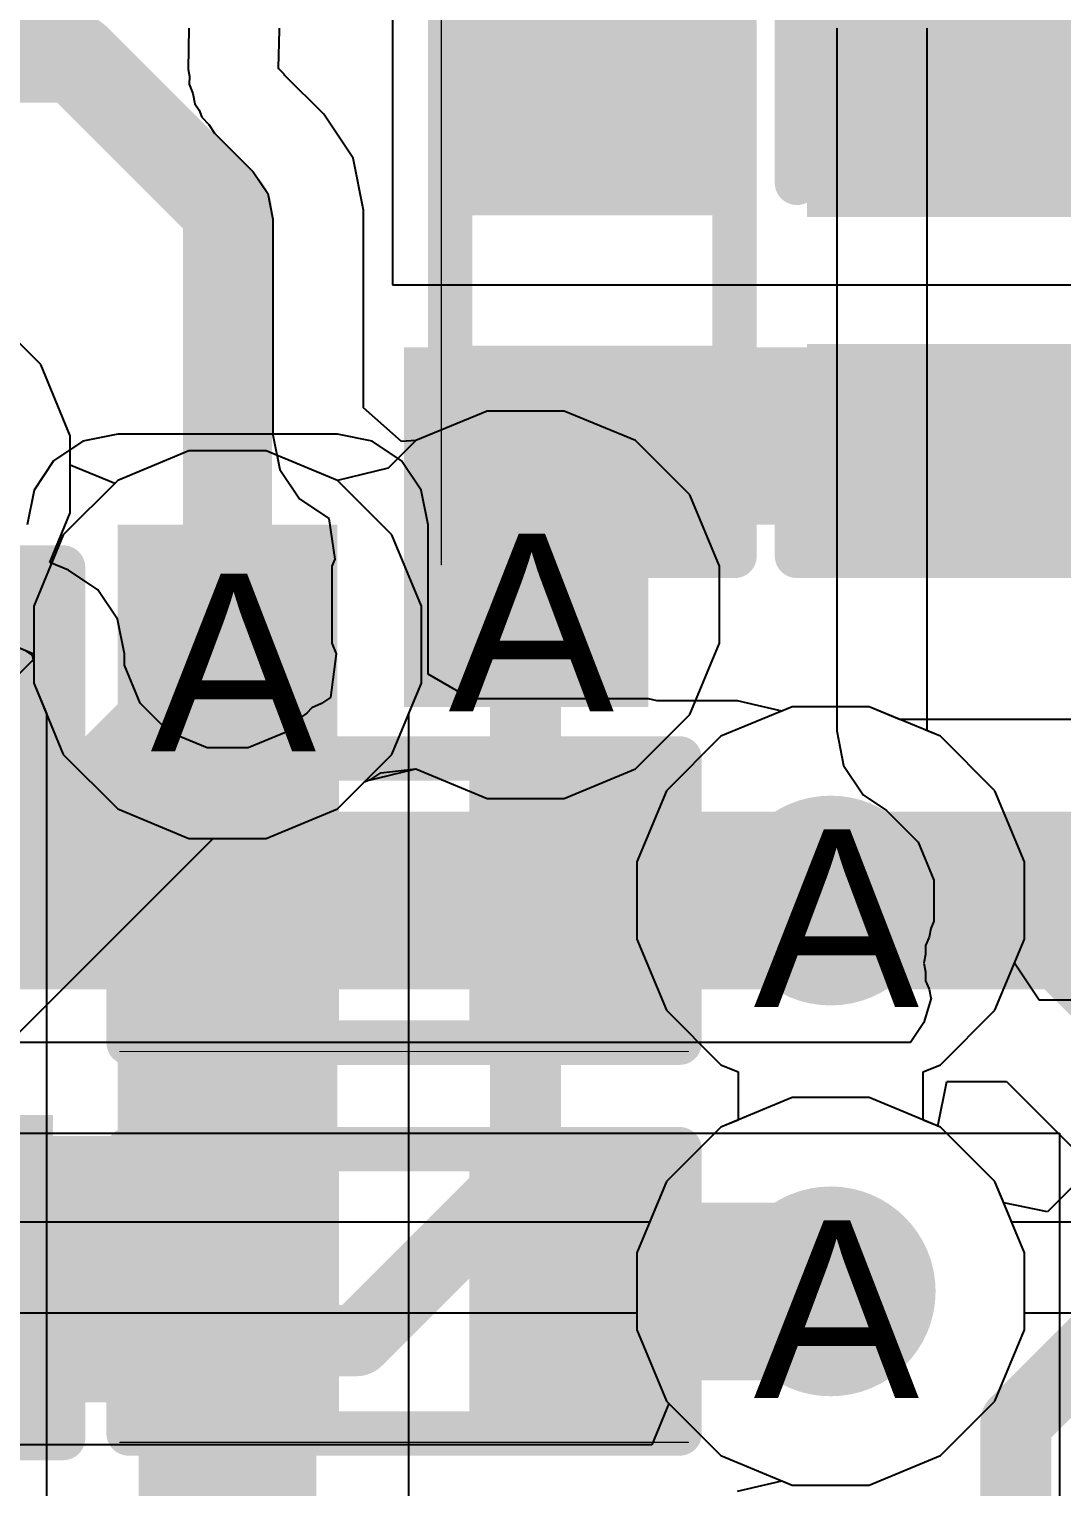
# Model space of a CAD drawing. Header units: inches. Extents: x 0 to 208, y 0 to 213.
# Drawn here: x 1.6423 to 1.7585, y 2.8862 to 3.0503 of the extents above; entities that cross this region are included whole.
import ezdxf

# ---------------------------------------------------------------- set-up
doc = ezdxf.new("R2010")
doc.units = ezdxf.units.IN
doc.header["$MEASUREMENT"] = 0
for name, color, linetype in [('Bottom Layer', 5, 'Continuous'), ('Bottom Overlay', 54, 'Continuous'), ('Bottom Paste', 16, 'Continuous'), ('Bottom Solder', 6, 'Continuous'), ('Drill Drawing', 1, 'Continuous'), ('L2_GND1', 16, 'Continuous'), ('L3_SIG1', 76, 'Continuous'), ('L4_PWR', 90, 'Continuous'), ('L5_GND2', 156, 'Continuous'), ('L6_SIG2', 130, 'Continuous'), ('L7_GND3', 216, 'Continuous'), ('Top Layer', 1, 'Continuous'), ('Via Holes', 16, 'Continuous')]:
    doc.layers.add(name, color=color, linetype=linetype)
doc.styles.add('Arial', font='', dxfattribs={"height": 0.2})
doc.styles.get('Arial').set_extended_font_data('Arial')

# ---------------------------------------------------------------- blocks, each defined once
blk = doc.blocks.new('R___0402_B_376')
at = {"layer": 'Bottom Layer'}
for points in [[(-0.0095, 0.0125), (-0.0095, -0.0125), (-0.0275, -0.0125), (-0.0275, 0.0125)], [(0.0275, 0.0125), (0.0275, -0.0125), (0.0095, -0.0125), (0.0095, 0.0125)]]:
    blk.add_hatch(color=5, dxfattribs=at).paths.add_polyline_path(points)
at = {"layer": 'Bottom Paste'}
for points in [[(-0.0095, 0.0125), (-0.0095, -0.0125), (-0.0275, -0.0125), (-0.0275, 0.0125)], [(0.0275, 0.0125), (0.0275, -0.0125), (0.0095, -0.0125), (0.0095, 0.0125)]]:
    blk.add_hatch(color=16, dxfattribs=at).paths.add_polyline_path(points)
at = {"layer": 'Bottom Solder'}
for points in [[(-0.00733, 0.01467), (-0.00733, -0.01467), (-0.02966, -0.01467), (-0.02966, 0.01467)], [(0.02967, 0.01467), (0.02967, -0.01467), (0.00734, -0.01467), (0.00734, 0.01467)]]:
    blk.add_hatch(color=6, dxfattribs=at).paths.add_polyline_path(points)
at = {"layer": 'Bottom Overlay'}
for points in [[(-0.031, 0.016, 0.005, 0.005, 0), (-0.031, -0.016, 0.005, 0.005, 0)], [(0.031, 0.016, 0.005, 0.005, 0), (-0.031, 0.016, 0.005, 0.005, 0)], [(0.031, 0.016, 0.005, 0.005, 0), (0.031, -0.016, 0.005, 0.005, 0)], [(0.032, 0.017, 0.000127, 0.000127, 0), (-0.032, 0.017, 0.000127, 0.000127, 0)], [(0.031, -0.016, 0.005, 0.005, 0), (-0.031, -0.016, 0.005, 0.005, 0)]]:
    blk.add_lwpolyline(points, format="xyseb", dxfattribs=at)
for points in [[(-0.03225, 0.016, 0.0025, 0.0025, 1), (-0.02975, 0.016, 0.0025, 0.0025, 1)], [(-0.03225, 0.016, 0.0025, 0.0025, 1), (-0.02975, 0.016, 0.0025, 0.0025, 1)], [(0.02975, 0.016, 0.0025, 0.0025, 1), (0.03225, 0.016, 0.0025, 0.0025, 1)], [(0.02975, 0.016, 0.0025, 0.0025, 1), (0.03225, 0.016, 0.0025, 0.0025, 1)], [(-0.03203, 0.017, 0.0000635, 0.0000635, 1), (-0.03197, 0.017, 0.0000635, 0.0000635, 1)], [(0.03197, 0.017, 0.0000635, 0.0000635, 1), (0.03203, 0.017, 0.0000635, 0.0000635, 1)], [(-0.03225, -0.016, 0.0025, 0.0025, 1), (-0.02975, -0.016, 0.0025, 0.0025, 1)], [(-0.03225, -0.016, 0.0025, 0.0025, 1), (-0.02975, -0.016, 0.0025, 0.0025, 1)], [(0.02975, -0.016, 0.0025, 0.0025, 1), (0.03225, -0.016, 0.0025, 0.0025, 1)], [(0.02975, -0.016, 0.0025, 0.0025, 1), (0.03225, -0.016, 0.0025, 0.0025, 1)]]:
    blk.add_lwpolyline(points, format="xyseb", close=True, dxfattribs=at)
blk = doc.blocks.new('R___0402_B_377')
at = {"layer": 'Bottom Layer'}
for points in [[(-0.0095, 0.0125), (-0.0095, -0.0125), (-0.0275, -0.0125), (-0.0275, 0.0125)], [(0.0275, 0.0125), (0.0275, -0.0125), (0.0095, -0.0125), (0.0095, 0.0125)]]:
    blk.add_hatch(color=5, dxfattribs=at).paths.add_polyline_path(points)
at = {"layer": 'Bottom Paste'}
for points in [[(-0.0095, 0.0125), (-0.0095, -0.0125), (-0.0275, -0.0125), (-0.0275, 0.0125)], [(0.0275, 0.0125), (0.0275, -0.0125), (0.0095, -0.0125), (0.0095, 0.0125)]]:
    blk.add_hatch(color=16, dxfattribs=at).paths.add_polyline_path(points)
at = {"layer": 'Bottom Solder'}
for points in [[(-0.00733, 0.01467), (-0.00733, -0.01467), (-0.02967, -0.01467), (-0.02967, 0.01467)], [(0.02967, 0.01467), (0.02967, -0.01467), (0.00733, -0.01467), (0.00733, 0.01467)]]:
    blk.add_hatch(color=6, dxfattribs=at).paths.add_polyline_path(points)
at = {"layer": 'Bottom Overlay'}
for points in [[(-0.031, 0.016, 0.005, 0.005, 0), (-0.031, -0.016, 0.005, 0.005, 0)], [(-0.031, 0.016, 0.005, 0.005, 0), (0.031, 0.016, 0.005, 0.005, 0)], [(0.031, 0.016, 0.005, 0.005, 0), (0.031, -0.016, 0.005, 0.005, 0)], [(-0.032, 0.017, 0.000127, 0.000127, 0), (0.032, 0.017, 0.000127, 0.000127, 0)], [(-0.031, -0.016, 0.005, 0.005, 0), (0.031, -0.016, 0.005, 0.005, 0)]]:
    blk.add_lwpolyline(points, format="xyseb", dxfattribs=at)
for points in [[(-0.03225, 0.016, 0.0025, 0.0025, 1), (-0.02975, 0.016, 0.0025, 0.0025, 1)], [(-0.03225, 0.016, 0.0025, 0.0025, 1), (-0.02975, 0.016, 0.0025, 0.0025, 1)], [(0.02975, 0.016, 0.0025, 0.0025, 1), (0.03225, 0.016, 0.0025, 0.0025, 1)], [(0.02975, 0.016, 0.0025, 0.0025, 1), (0.03225, 0.016, 0.0025, 0.0025, 1)], [(-0.03203, 0.017, 0.0000635, 0.0000635, 1), (-0.03197, 0.017, 0.0000635, 0.0000635, 1)], [(0.03197, 0.017, 0.0000635, 0.0000635, 1), (0.03203, 0.017, 0.0000635, 0.0000635, 1)], [(-0.03225, -0.016, 0.0025, 0.0025, 1), (-0.02975, -0.016, 0.0025, 0.0025, 1)], [(-0.03225, -0.016, 0.0025, 0.0025, 1), (-0.02975, -0.016, 0.0025, 0.0025, 1)], [(0.02975, -0.016, 0.0025, 0.0025, 1), (0.03225, -0.016, 0.0025, 0.0025, 1)], [(0.02975, -0.016, 0.0025, 0.0025, 1), (0.03225, -0.016, 0.0025, 0.0025, 1)]]:
    blk.add_lwpolyline(points, format="xyseb", close=True, dxfattribs=at)
blk = doc.blocks.new('R___0402_B_383')
at = {"layer": 'Bottom Layer'}
for points in [[(-0.0095, 0.0125), (-0.0095, -0.0125), (-0.0275, -0.0125), (-0.0275, 0.0125)], [(0.0275, 0.0125), (0.0275, -0.0125), (0.0095, -0.0125), (0.0095, 0.0125)]]:
    blk.add_hatch(color=5, dxfattribs=at).paths.add_polyline_path(points)
at = {"layer": 'Bottom Paste'}
for points in [[(-0.0095, 0.0125), (-0.0095, -0.0125), (-0.0275, -0.0125), (-0.0275, 0.0125)], [(0.0275, 0.0125), (0.0275, -0.0125), (0.0095, -0.0125), (0.0095, 0.0125)]]:
    blk.add_hatch(color=16, dxfattribs=at).paths.add_polyline_path(points)
at = {"layer": 'Bottom Solder'}
for points in [[(-0.00733, 0.01467), (-0.00733, -0.01467), (-0.02966, -0.01467), (-0.02966, 0.01467)], [(0.02967, 0.01467), (0.02967, -0.01467), (0.00734, -0.01467), (0.00734, 0.01467)]]:
    blk.add_hatch(color=6, dxfattribs=at).paths.add_polyline_path(points)
at = {"layer": 'Bottom Overlay'}
for points in [[(0.031, 0.016, 0.005, 0.005, 0), (-0.031, 0.016, 0.005, 0.005, 0)], [(-0.031, 0.016, 0.005, 0.005, 0), (-0.031, -0.016, 0.005, 0.005, 0)], [(0.031, 0.016, 0.005, 0.005, 0), (0.031, -0.016, 0.005, 0.005, 0)], [(0.032, 0.017, 0.000127, 0.000127, 0), (-0.032, 0.017, 0.000127, 0.000127, 0)], [(0.031, -0.016, 0.005, 0.005, 0), (-0.031, -0.016, 0.005, 0.005, 0)]]:
    blk.add_lwpolyline(points, format="xyseb", dxfattribs=at)
for points in [[(-0.03225, 0.016, 0.0025, 0.0025, 1), (-0.02975, 0.016, 0.0025, 0.0025, 1)], [(-0.03225, 0.016, 0.0025, 0.0025, 1), (-0.02975, 0.016, 0.0025, 0.0025, 1)], [(0.02975, 0.016, 0.0025, 0.0025, 1), (0.03225, 0.016, 0.0025, 0.0025, 1)], [(0.02975, 0.016, 0.0025, 0.0025, 1), (0.03225, 0.016, 0.0025, 0.0025, 1)], [(-0.03203, 0.017, 0.0000635, 0.0000635, 1), (-0.03197, 0.017, 0.0000635, 0.0000635, 1)], [(0.03197, 0.017, 0.0000635, 0.0000635, 1), (0.03203, 0.017, 0.0000635, 0.0000635, 1)], [(-0.03225, -0.016, 0.0025, 0.0025, 1), (-0.02975, -0.016, 0.0025, 0.0025, 1)], [(-0.03225, -0.016, 0.0025, 0.0025, 1), (-0.02975, -0.016, 0.0025, 0.0025, 1)], [(0.02975, -0.016, 0.0025, 0.0025, 1), (0.03225, -0.016, 0.0025, 0.0025, 1)], [(0.02975, -0.016, 0.0025, 0.0025, 1), (0.03225, -0.016, 0.0025, 0.0025, 1)]]:
    blk.add_lwpolyline(points, format="xyseb", close=True, dxfattribs=at)
blk = doc.blocks.new('C___0402_B_567')
at = {"layer": 'Bottom Layer'}
for points in [[(-0.0095, 0.0125), (-0.0095, -0.0125), (-0.0275, -0.0125), (-0.0275, 0.0125)], [(0.0275, 0.0125), (0.0275, -0.0125), (0.0095, -0.0125), (0.0095, 0.0125)]]:
    blk.add_hatch(color=5, dxfattribs=at).paths.add_polyline_path(points)
at = {"layer": 'Bottom Paste'}
for points in [[(-0.0095, 0.0125), (-0.0095, -0.0125), (-0.0275, -0.0125), (-0.0275, 0.0125)], [(0.0275, 0.0125), (0.0275, -0.0125), (0.0095, -0.0125), (0.0095, 0.0125)]]:
    blk.add_hatch(color=16, dxfattribs=at).paths.add_polyline_path(points)
at = {"layer": 'Bottom Solder'}
for points in [[(-0.00714, 0.01486), (-0.00714, -0.01486), (-0.02986, -0.01486), (-0.02986, 0.01486)], [(0.02986, 0.01486), (0.02986, -0.01486), (0.00714, -0.01486), (0.00714, 0.01486)]]:
    blk.add_hatch(color=6, dxfattribs=at).paths.add_polyline_path(points)
at = {"layer": 'Bottom Overlay'}
for points in [[(-0.031, -0.016, 0.005, 0.005, 0), (-0.031, 0.016, 0.005, 0.005, 0)], [(-0.011, 0.016, 0.005, 0.005, 0), (-0.031, 0.016, 0.005, 0.005, 0)], [(0.031, 0.016, 0.005, 0.005, 0), (0.011, 0.016, 0.005, 0.005, 0)], [(0.031, -0.016, 0.005, 0.005, 0), (0.031, 0.016, 0.005, 0.005, 0)], [(-0.011, -0.016, 0.005, 0.005, 0), (-0.031, -0.016, 0.005, 0.005, 0)], [(0.031, -0.016, 0.005, 0.005, 0), (0.011, -0.016, 0.005, 0.005, 0)]]:
    blk.add_lwpolyline(points, format="xyseb", dxfattribs=at)
for points in [[(-0.03225, 0.016, 0.0025, 0.0025, 1), (-0.02975, 0.016, 0.0025, 0.0025, 1)], [(-0.03225, 0.016, 0.0025, 0.0025, 1), (-0.02975, 0.016, 0.0025, 0.0025, 1)], [(-0.01225, 0.016, 0.0025, 0.0025, 1), (-0.00975, 0.016, 0.0025, 0.0025, 1)], [(0.00975, 0.016, 0.0025, 0.0025, 1), (0.01225, 0.016, 0.0025, 0.0025, 1)], [(0.02975, 0.016, 0.0025, 0.0025, 1), (0.03225, 0.016, 0.0025, 0.0025, 1)], [(0.02975, 0.016, 0.0025, 0.0025, 1), (0.03225, 0.016, 0.0025, 0.0025, 1)], [(-0.03225, -0.016, 0.0025, 0.0025, 1), (-0.02975, -0.016, 0.0025, 0.0025, 1)], [(-0.03225, -0.016, 0.0025, 0.0025, 1), (-0.02975, -0.016, 0.0025, 0.0025, 1)], [(-0.01225, -0.016, 0.0025, 0.0025, 1), (-0.00975, -0.016, 0.0025, 0.0025, 1)], [(0.00975, -0.016, 0.0025, 0.0025, 1), (0.01225, -0.016, 0.0025, 0.0025, 1)], [(0.02975, -0.016, 0.0025, 0.0025, 1), (0.03225, -0.016, 0.0025, 0.0025, 1)], [(0.02975, -0.016, 0.0025, 0.0025, 1), (0.03225, -0.016, 0.0025, 0.0025, 1)]]:
    blk.add_lwpolyline(points, format="xyseb", close=True, dxfattribs=at)
blk = doc.blocks.new('CAP_0603_B_606')
at = {"layer": 'Bottom Layer'}
for points in [[(-0.045, -0.0175), (-0.045, 0.0175), (-0.015, 0.0175), (-0.015, -0.0175)], [(0.015, -0.0175), (0.015, 0.0175), (0.045, 0.0175), (0.045, -0.0175)]]:
    blk.add_hatch(color=5, dxfattribs=at).paths.add_polyline_path(points)
at = {"layer": 'Bottom Paste'}
for points in [[(-0.045, -0.0175), (-0.045, 0.0175), (-0.015, 0.0175), (-0.015, -0.0175)], [(0.015, -0.0175), (0.015, 0.0175), (0.045, 0.0175), (0.045, -0.0175)]]:
    blk.add_hatch(color=16, dxfattribs=at).paths.add_polyline_path(points)
at = {"layer": 'Bottom Solder'}
for points in [[(-0.04736, -0.01986), (-0.04736, 0.01986), (-0.01264, 0.01986), (-0.01264, -0.01986)], [(0.01264, -0.01986), (0.01264, 0.01986), (0.04736, 0.01986), (0.04736, -0.01986)]]:
    blk.add_hatch(color=6, dxfattribs=at).paths.add_polyline_path(points)
at = {"layer": 'Bottom Overlay'}
for points in [[(-0.049, -0.021, 0.005, 0.005, 0), (-0.049, 0.021, 0.005, 0.005, 0)], [(-0.018, 0.021, 0.005, 0.005, 0), (-0.049, 0.021, 0.005, 0.005, 0)], [(0.049, 0.021, 0.005, 0.005, 0), (0.018, 0.021, 0.005, 0.005, 0)], [(0.049, -0.021, 0.005, 0.005, 0), (0.049, 0.021, 0.005, 0.005, 0)], [(-0.018, -0.021, 0.005, 0.005, 0), (-0.049, -0.021, 0.005, 0.005, 0)], [(0.049, -0.021, 0.005, 0.005, 0), (0.018, -0.021, 0.005, 0.005, 0)]]:
    blk.add_lwpolyline(points, format="xyseb", dxfattribs=at)
for points in [[(-0.05025, 0.021, 0.0025, 0.0025, 1), (-0.04775, 0.021, 0.0025, 0.0025, 1)], [(-0.05025, 0.021, 0.0025, 0.0025, 1), (-0.04775, 0.021, 0.0025, 0.0025, 1)], [(-0.01925, 0.021, 0.0025, 0.0025, 1), (-0.01675, 0.021, 0.0025, 0.0025, 1)], [(0.01675, 0.021, 0.0025, 0.0025, 1), (0.01925, 0.021, 0.0025, 0.0025, 1)], [(0.04775, 0.021, 0.0025, 0.0025, 1), (0.05025, 0.021, 0.0025, 0.0025, 1)], [(0.04775, 0.021, 0.0025, 0.0025, 1), (0.05025, 0.021, 0.0025, 0.0025, 1)], [(-0.05025, -0.021, 0.0025, 0.0025, 1), (-0.04775, -0.021, 0.0025, 0.0025, 1)], [(-0.05025, -0.021, 0.0025, 0.0025, 1), (-0.04775, -0.021, 0.0025, 0.0025, 1)], [(-0.01925, -0.021, 0.0025, 0.0025, 1), (-0.01675, -0.021, 0.0025, 0.0025, 1)], [(0.01675, -0.021, 0.0025, 0.0025, 1), (0.01925, -0.021, 0.0025, 0.0025, 1)], [(0.04775, -0.021, 0.0025, 0.0025, 1), (0.05025, -0.021, 0.0025, 0.0025, 1)], [(0.04775, -0.021, 0.0025, 0.0025, 1), (0.05025, -0.021, 0.0025, 0.0025, 1)]]:
    blk.add_lwpolyline(points, format="xyseb", close=True, dxfattribs=at)

msp = doc.modelspace()

# ---------------------------------------------------------------- hatches: boundary and pattern name
at = {"layer": 'Bottom Layer'}
for points in [[(1.68447, 2.9945), (1.75718, 2.9945), (1.75718, 3.0145), (1.68447, 3.0145)], [(1.75718, 3.0145), (1.73218, 3.0145), (1.73218, 2.9945), (1.75718, 2.9945)], [(1.68447, 2.974), (1.71197, 2.974), (1.71197, 3.0125), (1.68447, 3.0125)], [(1.65224, 2.8957), (1.67697, 2.8957), (1.67697, 2.9945), (1.65224, 2.9945)], [(1.69197, 2.9647), (1.69197, 2.9397), (1.71197, 2.9397), (1.71197, 2.9647)], [(1.5695, 2.8957), (1.67497, 2.8957), (1.67497, 2.92569), (1.5695, 2.92569)], [(1.69197, 2.9207), (1.69197, 2.8957), (1.71197, 2.8957), (1.71197, 2.9207)]]:
    msp.add_hatch(color=5, dxfattribs=at).paths.add_polyline_path(points)
h = msp.add_hatch(color=5, dxfattribs=at)
edge = h.paths.add_edge_path()
edge.add_arc((1.69814, 2.9855), 0.01181, 0, 360)
h = msp.add_hatch(color=5, dxfattribs=at)
edge = h.paths.add_edge_path()
edge.add_arc((1.6646, 2.98101), 0.01181, 0, 360)
h = msp.add_hatch(color=5, dxfattribs=at)
edge = h.paths.add_edge_path()
edge.add_arc((1.73247, 2.9522), 0.01181, 0, 360)
h = msp.add_hatch(color=5, dxfattribs=at)
edge = h.paths.add_edge_path()
edge.add_arc((1.73247, 2.9082), 0.01181, 0, 360)
at = {"layer": 'L2_GND1'}
h = msp.add_hatch(color=16, dxfattribs=at)
edge = h.paths.add_edge_path()
edge.add_arc((1.69814, 2.9855), 0.01181, 0, 360)
h = msp.add_hatch(color=16, dxfattribs=at)
edge = h.paths.add_edge_path()
edge.add_arc((1.6646, 2.98101), 0.01181, 0, 360)
h = msp.add_hatch(color=16, dxfattribs=at)
edge = h.paths.add_edge_path()
edge.add_arc((1.73247, 2.9522), 0.01181, 0, 360)
h = msp.add_hatch(color=16, dxfattribs=at)
edge = h.paths.add_edge_path()
edge.add_arc((1.73247, 2.9082), 0.01181, 0, 360)
at = {"layer": 'L3_SIG1'}
h = msp.add_hatch(color=76, dxfattribs=at)
edge = h.paths.add_edge_path()
edge.add_arc((1.69814, 2.9855), 0.01181, 0, 360)
h = msp.add_hatch(color=76, dxfattribs=at)
edge = h.paths.add_edge_path()
edge.add_arc((1.6646, 2.98101), 0.01181, 0, 360)
h = msp.add_hatch(color=76, dxfattribs=at)
edge = h.paths.add_edge_path()
edge.add_arc((1.73247, 2.9522), 0.01181, 0, 360)
h = msp.add_hatch(color=76, dxfattribs=at)
edge = h.paths.add_edge_path()
edge.add_arc((1.73247, 2.9082), 0.01181, 0, 360)
at = {"layer": 'L4_PWR'}
h = msp.add_hatch(color=90, dxfattribs=at)
edge = h.paths.add_edge_path()
edge.add_arc((1.69814, 2.9855), 0.01181, 0, 360)
h = msp.add_hatch(color=90, dxfattribs=at)
edge = h.paths.add_edge_path()
edge.add_arc((1.6646, 2.98101), 0.01181, 0, 360)
h = msp.add_hatch(color=90, dxfattribs=at)
edge = h.paths.add_edge_path()
edge.add_arc((1.73247, 2.9522), 0.01181, 0, 360)
h = msp.add_hatch(color=90, dxfattribs=at)
edge = h.paths.add_edge_path()
edge.add_arc((1.73247, 2.9082), 0.01181, 0, 360)
at = {"layer": 'L5_GND2'}
h = msp.add_hatch(color=156, dxfattribs=at)
edge = h.paths.add_edge_path()
edge.add_arc((1.69814, 2.9855), 0.01181, 0, 360)
h = msp.add_hatch(color=156, dxfattribs=at)
edge = h.paths.add_edge_path()
edge.add_arc((1.6646, 2.98101), 0.01181, 0, 360)
h = msp.add_hatch(color=156, dxfattribs=at)
edge = h.paths.add_edge_path()
edge.add_arc((1.73247, 2.9522), 0.01181, 0, 360)
h = msp.add_hatch(color=156, dxfattribs=at)
edge = h.paths.add_edge_path()
edge.add_arc((1.73247, 2.9082), 0.01181, 0, 360)
at = {"layer": 'L6_SIG2'}
h = msp.add_hatch(color=130, dxfattribs=at)
edge = h.paths.add_edge_path()
edge.add_arc((1.69814, 2.9855), 0.01181, 0, 360)
h = msp.add_hatch(color=130, dxfattribs=at)
edge = h.paths.add_edge_path()
edge.add_arc((1.6646, 2.98101), 0.01181, 0, 360)
h = msp.add_hatch(color=130, dxfattribs=at)
edge = h.paths.add_edge_path()
edge.add_arc((1.73247, 2.9522), 0.01181, 0, 360)
h = msp.add_hatch(color=130, dxfattribs=at)
edge = h.paths.add_edge_path()
edge.add_arc((1.73247, 2.9082), 0.01181, 0, 360)
at = {"layer": 'L7_GND3'}
h = msp.add_hatch(color=216, dxfattribs=at)
edge = h.paths.add_edge_path()
edge.add_arc((1.69814, 2.9855), 0.01181, 0, 360)
h = msp.add_hatch(color=216, dxfattribs=at)
edge = h.paths.add_edge_path()
edge.add_arc((1.6646, 2.98101), 0.01181, 0, 360)
h = msp.add_hatch(color=216, dxfattribs=at)
edge = h.paths.add_edge_path()
edge.add_arc((1.73247, 2.9522), 0.01181, 0, 360)
h = msp.add_hatch(color=216, dxfattribs=at)
edge = h.paths.add_edge_path()
edge.add_arc((1.73247, 2.9082), 0.01181, 0, 360)
at = {"layer": 'Top Layer'}
h = msp.add_hatch(color=1, dxfattribs=at)
edge = h.paths.add_edge_path()
edge.add_arc((1.69814, 2.9855), 0.01181, 0, 360)
h = msp.add_hatch(color=1, dxfattribs=at)
edge = h.paths.add_edge_path()
edge.add_arc((1.6646, 2.98101), 0.01181, 0, 360)
h = msp.add_hatch(color=1, dxfattribs=at)
edge = h.paths.add_edge_path()
edge.add_arc((1.73247, 2.9522), 0.01181, 0, 360)
h = msp.add_hatch(color=1, dxfattribs=at)
edge = h.paths.add_edge_path()
edge.add_arc((1.73247, 2.9082), 0.01181, 0, 360)
at = {"layer": 'Via Holes'}
h = msp.add_hatch(color=7, dxfattribs=at)
edge = h.paths.add_edge_path()
edge.add_arc((1.69814, 2.9855), 0.00591, 0, 360)
h = msp.add_hatch(color=7, dxfattribs=at)
edge = h.paths.add_edge_path()
edge.add_arc((1.6646, 2.98101), 0.00591, 0, 360)
h = msp.add_hatch(color=7, dxfattribs=at)
edge = h.paths.add_edge_path()
edge.add_arc((1.73247, 2.9522), 0.00591, 0, 360)
h = msp.add_hatch(color=7, dxfattribs=at)
edge = h.paths.add_edge_path()
edge.add_arc((1.73247, 2.9082), 0.00591, 0, 360)

# ---------------------------------------------------------------- linework, layer by layer
at = {"layer": 'Bottom Layer'}
for p, q in [((1.68316, 3.05288), (1.68316, 3.0215)), ((1.68316, 3.0215), (1.72218, 3.0215)), ((1.72218, 3.0215), (1.72218, 3.0215)), ((1.72218, 3.0215), (1.76119, 3.0215)), ((1.64833, 3.00392), (1.64503, 3.00171)), ((1.65224, 3.00469), (1.64833, 3.00392)), ((1.67697, 3.00469), (1.65224, 3.00469)), ((1.68087, 3.00392), (1.67697, 3.00469)), ((1.68418, 3.00171), (1.68087, 3.00392)), ((1.64503, 3.00171), (1.64282, 2.9984)), ((1.68639, 2.9984), (1.68418, 3.00171)), ((1.64282, 2.9984), (1.64204, 2.9945)), ((1.68716, 2.9945), (1.68639, 2.9984)), ((1.68716, 2.9777), (1.68716, 2.9945)), ((1.69197, 2.9749), (1.68716, 2.9777)), ((1.71197, 2.9749), (1.69197, 2.9749)), ((1.71295, 2.9747), (1.71197, 2.9749)), ((1.72197, 2.9747), (1.71295, 2.9747)), ((1.72697, 2.97353), (1.72197, 2.9747)), ((1.72197, 2.9747), (1.72197, 2.9747)), ((1.72813, 2.97401), (1.72697, 2.97353)), ((1.73681, 2.97401), (1.72813, 2.97401)), ((1.74023, 2.97259), (1.73681, 2.97401)), ((1.76069, 2.97259), (1.74023, 2.97259)), ((1.74454, 2.92681), (1.74553, 2.93181)), ((1.74553, 2.93181), (1.75225, 2.93181)), ((1.75225, 2.93181), (1.7633, 2.92075)), ((1.74482, 2.92669), (1.74454, 2.92681)), ((1.75096, 2.92056), (1.74482, 2.92669)), ((1.75428, 2.91254), (1.75096, 2.92056)), ((1.75428, 2.90386), (1.75428, 2.91254)), ((1.75096, 2.89585), (1.75428, 2.90386)), ((1.74482, 2.88971), (1.75096, 2.89585)), ((1.73681, 2.88639), (1.74482, 2.88971)), ((1.72197, 2.8857), (1.72697, 2.88687)), ((1.72697, 2.88687), (1.72813, 2.88639)), ((1.72813, 2.88639), (1.73681, 2.88639))]:
    msp.add_line(p, q, dxfattribs=at)
for points in [[(1.7071, 3.04194, 0.008, 0.008, 0), (1.7071, 3.07588, 0.008, 0.008, 0)], [(1.70566, 3.0405, 0.008, 0.008, 0), (1.7071, 3.04194, 0.008, 0.008, 0)], [(1.74468, 3.0405, 0.008, 0.008, 0), (1.78369, 3.0405, 0.008, 0.008, 0)], [(1.66161, 2.97802, 0.008, 0.008, 0), (1.6646, 2.98101, 0.008, 0.008, 0)], [(1.66161, 2.96199, 0.008, 0.008, 0), (1.66161, 2.97802, 0.008, 0.008, 0)], [(1.70297, 2.9522, 0.02, 0.02, 0), (1.73247, 2.9522, 0.02, 0.02, 0)], [(1.73247, 2.9522, 0.02, 0.02, 0), (1.76069, 2.9522, 0.02, 0.02, 0)], [(1.76069, 2.9522, 0.02, 0.02, 0), (1.78369, 2.9292, 0.02, 0.02, 0)], [(1.70297, 2.9082, 0.02, 0.02, 0), (1.73247, 2.9082, 0.02, 0.02, 0)]]:
    msp.add_lwpolyline(points, format="xyseb", dxfattribs=at)
for points in [[(1.7051, 3.04194, 0.004, 0.004, 1), (1.7091, 3.04194, 0.004, 0.004, 1)], [(1.7051, 3.04194, 0.004, 0.004, 1), (1.7091, 3.04194, 0.004, 0.004, 1)], [(1.70366, 3.0405, 0.004, 0.004, 1), (1.70766, 3.0405, 0.004, 0.004, 1)], [(1.74268, 3.0405, 0.004, 0.004, 1), (1.74668, 3.0405, 0.004, 0.004, 1)], [(1.6626, 2.98101, 0.004, 0.004, 1), (1.6666, 2.98101, 0.004, 0.004, 1)], [(1.65961, 2.97802, 0.004, 0.004, 1), (1.66361, 2.97802, 0.004, 0.004, 1)], [(1.65961, 2.97802, 0.004, 0.004, 1), (1.66361, 2.97802, 0.004, 0.004, 1)], [(1.65961, 2.96199, 0.004, 0.004, 1), (1.66361, 2.96199, 0.004, 0.004, 1)], [(1.69797, 2.9522, 0.01, 0.01, 1), (1.70797, 2.9522, 0.01, 0.01, 1)], [(1.72747, 2.9522, 0.01, 0.01, 1), (1.73747, 2.9522, 0.01, 0.01, 1)], [(1.72747, 2.9522, 0.01, 0.01, 1), (1.73747, 2.9522, 0.01, 0.01, 1)], [(1.75569, 2.9522, 0.01, 0.01, 1), (1.76569, 2.9522, 0.01, 0.01, 1)], [(1.75569, 2.9522, 0.01, 0.01, 1), (1.76569, 2.9522, 0.01, 0.01, 1)], [(1.69797, 2.9082, 0.01, 0.01, 1), (1.70797, 2.9082, 0.01, 0.01, 1)], [(1.72747, 2.9082, 0.01, 0.01, 1), (1.73747, 2.9082, 0.01, 0.01, 1)]]:
    msp.add_lwpolyline(points, format="xyseb", close=True, dxfattribs=at)
at = {"layer": 'L2_GND1'}
for p, q in [((1.66026, 3.00282), (1.65225, 2.9995)), ((1.66894, 3.00282), (1.66026, 3.00282)), ((1.67696, 2.9995), (1.66894, 3.00282)), ((1.65225, 2.9995), (1.64611, 2.99337)), ((1.68309, 2.99337), (1.67696, 2.9995)), ((1.64611, 2.99337), (1.64279, 2.98535)), ((1.68641, 2.98535), (1.68309, 2.99337)), ((1.64279, 2.98535), (1.64279, 2.97667)), ((1.68641, 2.97667), (1.68641, 2.98535)), ((1.64279, 2.97667), (1.64611, 2.96866)), ((1.68309, 2.96866), (1.68641, 2.97667)), ((1.72813, 2.97401), (1.72011, 2.97069)), ((1.73681, 2.97401), (1.72813, 2.97401)), ((1.74482, 2.97069), (1.73681, 2.97401)), ((1.72011, 2.97069), (1.71398, 2.96456)), ((1.75096, 2.96456), (1.74482, 2.97069)), ((1.64611, 2.96866), (1.65225, 2.96252)), ((1.67696, 2.96252), (1.68309, 2.96866)), ((1.71398, 2.96456), (1.71066, 2.95654)), ((1.75428, 2.95654), (1.75096, 2.96456)), ((1.65225, 2.96252), (1.66026, 2.9592)), ((1.66894, 2.9592), (1.67696, 2.96252)), ((1.66026, 2.9592), (1.66894, 2.9592)), ((1.71066, 2.95654), (1.71066, 2.94786)), ((1.75428, 2.94786), (1.75428, 2.95654)), ((1.71066, 2.94786), (1.71398, 2.93985)), ((1.75096, 2.93985), (1.75428, 2.94786)), ((1.71398, 2.93985), (1.72011, 2.93371)), ((1.74482, 2.93371), (1.75096, 2.93985)), ((1.72011, 2.93371), (1.72205, 2.93291)), ((1.72205, 2.93291), (1.72205, 2.92749)), ((1.74288, 2.93291), (1.74482, 2.93371)), ((1.74288, 2.92749), (1.74288, 2.93291)), ((1.72011, 2.92669), (1.71398, 2.92056)), ((1.72205, 2.92749), (1.72011, 2.92669)), ((1.74482, 2.92669), (1.74288, 2.92749)), ((1.75096, 2.92056), (1.74482, 2.92669)), ((1.71398, 2.92056), (1.71066, 2.91254)), ((1.75428, 2.91254), (1.75096, 2.92056)), ((1.71066, 2.91254), (1.71066, 2.90386)), ((1.75428, 2.90386), (1.75428, 2.91254)), ((1.71066, 2.90386), (1.71398, 2.89585)), ((1.75096, 2.89585), (1.75428, 2.90386)), ((1.71398, 2.89585), (1.72011, 2.88971)), ((1.74482, 2.88971), (1.75096, 2.89585)), ((1.72011, 2.88971), (1.72813, 2.88639)), ((1.73681, 2.88639), (1.74482, 2.88971)), ((1.72813, 2.88639), (1.73681, 2.88639))]:
    msp.add_line(p, q, dxfattribs=at)
at = {"layer": 'L3_SIG1'}
for p, q in [((1.64358, 3.01255), (1.63745, 3.01868)), ((1.6469, 3.00453), (1.64358, 3.01255)), ((1.6938, 3.00731), (1.68578, 3.00399)), ((1.70248, 3.00731), (1.6938, 3.00731)), ((1.71049, 3.00399), (1.70248, 3.00731)), ((1.6469, 3.00123), (1.6469, 3.00453)), ((1.68578, 3.00399), (1.68266, 3.00087)), ((1.71663, 2.99786), (1.71049, 3.00399)), ((1.66026, 3.00282), (1.65225, 2.9995)), ((1.66894, 3.00282), (1.66026, 3.00282)), ((1.67696, 2.9995), (1.66894, 3.00282)), ((1.6519, 2.99916), (1.6469, 3.00123)), ((1.68266, 3.00087), (1.67696, 2.9995)), ((1.65225, 2.9995), (1.6519, 2.99916)), ((1.71995, 2.98984), (1.71663, 2.99786)), ((1.71995, 2.98116), (1.71995, 2.98984)), ((1.63779, 2.98205), (1.64279, 2.97997)), ((1.71663, 2.97315), (1.71995, 2.98116)), ((1.64279, 2.97997), (1.64279, 2.97667)), ((1.64279, 2.97667), (1.64611, 2.96866)), ((1.71049, 2.96701), (1.71663, 2.97315)), ((1.64611, 2.96866), (1.65225, 2.96252)), ((1.67696, 2.96252), (1.68008, 2.96564)), ((1.68008, 2.96564), (1.68578, 2.96701)), ((1.68578, 2.96701), (1.6938, 2.96369)), ((1.70248, 2.96369), (1.71049, 2.96701)), ((1.65225, 2.96252), (1.66026, 2.9592)), ((1.66894, 2.9592), (1.67696, 2.96252)), ((1.6938, 2.96369), (1.70248, 2.96369)), ((1.66026, 2.9592), (1.66894, 2.9592)), ((1.72813, 2.93001), (1.72011, 2.92669)), ((1.73681, 2.93001), (1.72813, 2.93001)), ((1.74482, 2.92669), (1.73681, 2.93001)), ((1.72011, 2.92669), (1.71398, 2.92056)), ((1.75096, 2.92056), (1.74482, 2.92669)), ((1.71398, 2.92056), (1.71209, 2.916)), ((1.75285, 2.916), (1.75096, 2.92056)), ((1.71209, 2.916), (1.55738, 2.916)), ((1.773, 2.916), (1.75285, 2.916)), ((1.55738, 2.9058), (1.71066, 2.9058)), ((1.71066, 2.9058), (1.71066, 2.90386)), ((1.75428, 2.90386), (1.75428, 2.9058)), ((1.75428, 2.9058), (1.773, 2.9058)), ((1.71066, 2.90386), (1.71398, 2.89585)), ((1.75096, 2.89585), (1.75428, 2.90386)), ((1.71398, 2.89585), (1.72011, 2.88971)), ((1.74482, 2.88971), (1.75096, 2.89585)), ((1.72011, 2.88971), (1.72813, 2.88639)), ((1.73681, 2.88639), (1.74482, 2.88971)), ((1.72813, 2.88639), (1.73681, 2.88639))]:
    msp.add_line(p, q, dxfattribs=at)
msp.add_lwpolyline([(1.6242, 2.9522, 0.02, 0.02, 0), (1.73247, 2.9522, 0.02, 0.02, 0)], format="xyseb", dxfattribs=at)
msp.add_lwpolyline([(1.72747, 2.9522, 0.01, 0.01, 1), (1.73747, 2.9522, 0.01, 0.01, 1)], format="xyseb", close=True, dxfattribs=at)
at = {"layer": 'L4_PWR'}
for p, q in [((1.66026, 3.05043), (1.66015, 3.04581)), ((1.67035, 3.04594), (1.67046, 3.05018)), ((1.67043, 3.0503), (1.67046, 3.05043)), ((1.67046, 3.05018), (1.67043, 3.0503)), ((1.73315, 3.05043), (1.73315, 2.9713)), ((1.74334, 2.9713), (1.74334, 3.05043)), ((1.67037, 3.04582), (1.67035, 3.04594)), ((1.66015, 3.04581), (1.66032, 3.04497)), ((1.66032, 3.04497), (1.66029, 3.04411)), ((1.67098, 3.04522), (1.67037, 3.04582)), ((1.67106, 3.0451), (1.67098, 3.04522)), ((1.67542, 3.04074), (1.67106, 3.0451)), ((1.66029, 3.04411), (1.6607, 3.04304)), ((1.6607, 3.04304), (1.66093, 3.0419)), ((1.66093, 3.0419), (1.6614, 3.04119)), ((1.6614, 3.04119), (1.66171, 3.04039)), ((1.66171, 3.04039), (1.6625, 3.03956)), ((1.6625, 3.03956), (1.66314, 3.0386)), ((1.67873, 3.03578), (1.67542, 3.04074)), ((1.66314, 3.0386), (1.6675, 3.03424)), ((1.6799, 3.02992), (1.67873, 3.03578)), ((1.6675, 3.03424), (1.66913, 3.0318)), ((1.66913, 3.0318), (1.6697, 3.02892)), ((1.6799, 3.00767), (1.6799, 3.02992)), ((1.6697, 3.02892), (1.6697, 3.00464)), ((1.64358, 3.01255), (1.63745, 3.01868)), ((1.6469, 3.00453), (1.64358, 3.01255)), ((1.68416, 3.00387), (1.6799, 3.00767)), ((1.6938, 3.00731), (1.68578, 3.00399)), ((1.70248, 3.00731), (1.6938, 3.00731)), ((1.71049, 3.00399), (1.70248, 3.00731)), ((1.6469, 2.99585), (1.6469, 3.00453)), ((1.6697, 3.00464), (1.67048, 3.00074)), ((1.68578, 3.00399), (1.68416, 3.00387)), ((1.71663, 2.99786), (1.71049, 3.00399)), ((1.67048, 3.00074), (1.67269, 2.99743)), ((1.67269, 2.99743), (1.67599, 2.99522)), ((1.71995, 2.98984), (1.71663, 2.99786)), ((1.64459, 2.99027), (1.6469, 2.99585)), ((1.67599, 2.99522), (1.67666, 2.99064)), ((1.64669, 2.98939), (1.64459, 2.99027)), ((1.67666, 2.99064), (1.67633, 2.98984)), ((1.65, 2.98718), (1.64669, 2.98939)), ((1.67633, 2.98984), (1.67633, 2.98116)), ((1.71995, 2.98116), (1.71995, 2.98984)), ((1.65221, 2.98388), (1.65, 2.98718)), ((1.65299, 2.97997), (1.65221, 2.98388)), ((1.64186, 2.98036), (1.64261, 2.97986)), ((1.67633, 2.98116), (1.67682, 2.97996)), ((1.71663, 2.97315), (1.71995, 2.98116)), ((1.64261, 2.97986), (1.64279, 2.97897)), ((1.64279, 2.97897), (1.64279, 2.97667)), ((1.65299, 2.9787), (1.65299, 2.97997)), ((1.65475, 2.97443), (1.65299, 2.9787)), ((1.67682, 2.97996), (1.67618, 2.97506)), ((1.64279, 2.97667), (1.64611, 2.96866)), ((1.65802, 2.97116), (1.65475, 2.97443)), ((1.67409, 2.97389), (1.67354, 2.9733)), ((1.67518, 2.97439), (1.67409, 2.97389)), ((1.67618, 2.97506), (1.67518, 2.97439)), ((1.67287, 2.97285), (1.67118, 2.97116)), ((1.67354, 2.9733), (1.67287, 2.97285)), ((1.71049, 2.96701), (1.71663, 2.97315)), ((1.66229, 2.9694), (1.65802, 2.97116)), ((1.67118, 2.97116), (1.66691, 2.9694)), ((1.73315, 2.9713), (1.73315, 2.9713)), ((1.73315, 2.9713), (1.73392, 2.9674)), ((1.74482, 2.97069), (1.74334, 2.9713)), ((1.75096, 2.96456), (1.74482, 2.97069)), ((1.66691, 2.9694), (1.66229, 2.9694)), ((1.64611, 2.96866), (1.65225, 2.96252)), ((1.73392, 2.9674), (1.73613, 2.96409)), ((1.67696, 2.96252), (1.67991, 2.96547)), ((1.67991, 2.96547), (1.6801, 2.96561)), ((1.6801, 2.96561), (1.68084, 2.96592)), ((1.68084, 2.96592), (1.68184, 2.96658)), ((1.68184, 2.96658), (1.68578, 2.96701)), ((1.68578, 2.96701), (1.6938, 2.96369)), ((1.70248, 2.96369), (1.71049, 2.96701)), ((1.73613, 2.96409), (1.73874, 2.96235)), ((1.75428, 2.95654), (1.75096, 2.96456)), ((1.65225, 2.96252), (1.66026, 2.9592)), ((1.66894, 2.9592), (1.67696, 2.96252)), ((1.6938, 2.96369), (1.70248, 2.96369)), ((1.73874, 2.96235), (1.74231, 2.95878)), ((1.66026, 2.9592), (1.66894, 2.9592)), ((1.74231, 2.95878), (1.74408, 2.95451)), ((1.75428, 2.94786), (1.75428, 2.95654)), ((1.74408, 2.95451), (1.74408, 2.94989)), ((1.74374, 2.94906), (1.74354, 2.94807)), ((1.74408, 2.94989), (1.74374, 2.94906)), ((1.74354, 2.94807), (1.74316, 2.94715)), ((1.75316, 2.94516), (1.75428, 2.94786)), ((1.74316, 2.94614), (1.74296, 2.94516)), ((1.74316, 2.94715), (1.74316, 2.94614)), ((1.74296, 2.94516), (1.74316, 2.94417)), ((1.74316, 2.94417), (1.74316, 2.94317)), ((1.75594, 2.941), (1.75316, 2.94516)), ((1.74316, 2.94317), (1.74354, 2.94224)), ((1.74378, 2.9412), (1.74297, 2.93846)), ((1.74354, 2.94224), (1.74374, 2.94126)), ((1.74374, 2.94126), (1.74378, 2.9412)), ((1.779, 2.941), (1.75594, 2.941)), ((1.74297, 2.93846), (1.74145, 2.9362)), ((1.74145, 2.9362), (1.62, 2.9362)), ((1.62, 2.926), (1.75824, 2.926)), ((1.75824, 2.926), (1.75824, 2.71824))]:
    msp.add_line(p, q, dxfattribs=at)
for points in [[(1.61109, 3.04701, 0.01, 0.01, 0), (1.64751, 3.04701, 0.01, 0.01, 0)], [(1.64751, 3.04701, 0.01, 0.01, 0), (1.6646, 3.02992, 0.01, 0.01, 0)], [(1.6646, 2.98101, 0.01, 0.01, 0), (1.6646, 3.02992, 0.01, 0.01, 0)]]:
    msp.add_lwpolyline(points, format="xyseb", dxfattribs=at)
for points in [[(1.64501, 3.04701, 0.005, 0.005, 1), (1.65001, 3.04701, 0.005, 0.005, 1)], [(1.64501, 3.04701, 0.005, 0.005, 1), (1.65001, 3.04701, 0.005, 0.005, 1)], [(1.6621, 3.02992, 0.005, 0.005, 1), (1.6671, 3.02992, 0.005, 0.005, 1)], [(1.6621, 3.02992, 0.005, 0.005, 1), (1.6671, 3.02992, 0.005, 0.005, 1)], [(1.6621, 2.98101, 0.005, 0.005, 1), (1.6671, 2.98101, 0.005, 0.005, 1)]]:
    msp.add_lwpolyline(points, format="xyseb", close=True, dxfattribs=at)
at = {"layer": 'L5_GND2'}
for p, q in [((1.66026, 3.00282), (1.65225, 2.9995)), ((1.66894, 3.00282), (1.66026, 3.00282)), ((1.67696, 2.9995), (1.66894, 3.00282)), ((1.65225, 2.9995), (1.64611, 2.99337)), ((1.68309, 2.99337), (1.67696, 2.9995)), ((1.64611, 2.99337), (1.64279, 2.98535)), ((1.68641, 2.98535), (1.68309, 2.99337)), ((1.64279, 2.98535), (1.64279, 2.97667)), ((1.68641, 2.97667), (1.68641, 2.98535)), ((1.64279, 2.97667), (1.64611, 2.96866)), ((1.68309, 2.96866), (1.68641, 2.97667)), ((1.72813, 2.97401), (1.72011, 2.97069)), ((1.73681, 2.97401), (1.72813, 2.97401)), ((1.74482, 2.97069), (1.73681, 2.97401)), ((1.72011, 2.97069), (1.71398, 2.96456)), ((1.75096, 2.96456), (1.74482, 2.97069)), ((1.64611, 2.96866), (1.65225, 2.96252)), ((1.67696, 2.96252), (1.68309, 2.96866)), ((1.71398, 2.96456), (1.71066, 2.95654)), ((1.75428, 2.95654), (1.75096, 2.96456)), ((1.65225, 2.96252), (1.66026, 2.9592)), ((1.66894, 2.9592), (1.67696, 2.96252)), ((1.66026, 2.9592), (1.66894, 2.9592)), ((1.71066, 2.95654), (1.71066, 2.94786)), ((1.75428, 2.94786), (1.75428, 2.95654)), ((1.71066, 2.94786), (1.71398, 2.93985)), ((1.75096, 2.93985), (1.75428, 2.94786)), ((1.71398, 2.93985), (1.72011, 2.93371)), ((1.74482, 2.93371), (1.75096, 2.93985)), ((1.72011, 2.93371), (1.72205, 2.93291)), ((1.72205, 2.93291), (1.72205, 2.92749)), ((1.74288, 2.93291), (1.74482, 2.93371)), ((1.74288, 2.92749), (1.74288, 2.93291)), ((1.72011, 2.92669), (1.71398, 2.92056)), ((1.72205, 2.92749), (1.72011, 2.92669)), ((1.74482, 2.92669), (1.74288, 2.92749)), ((1.75096, 2.92056), (1.74482, 2.92669)), ((1.71398, 2.92056), (1.71066, 2.91254)), ((1.75428, 2.91254), (1.75096, 2.92056)), ((1.71066, 2.91254), (1.71066, 2.90386)), ((1.75428, 2.90386), (1.75428, 2.91254)), ((1.71066, 2.90386), (1.71398, 2.89585)), ((1.75096, 2.89585), (1.75428, 2.90386)), ((1.71398, 2.89585), (1.72011, 2.88971)), ((1.74482, 2.88971), (1.75096, 2.89585)), ((1.72011, 2.88971), (1.72813, 2.88639)), ((1.73681, 2.88639), (1.74482, 2.88971)), ((1.72813, 2.88639), (1.73681, 2.88639))]:
    msp.add_line(p, q, dxfattribs=at)
at = {"layer": 'L6_SIG2'}
for p, q in [((1.66026, 3.00282), (1.65225, 2.9995)), ((1.66894, 3.00282), (1.66026, 3.00282)), ((1.67696, 2.9995), (1.66894, 3.00282)), ((1.65225, 2.9995), (1.64611, 2.99337)), ((1.68309, 2.99337), (1.67696, 2.9995)), ((1.64611, 2.99337), (1.64279, 2.98535)), ((1.68641, 2.98535), (1.68309, 2.99337)), ((1.64279, 2.98535), (1.64279, 2.97667)), ((1.68641, 2.97667), (1.68641, 2.98535)), ((1.64279, 2.97667), (1.64421, 2.97325)), ((1.68499, 2.97325), (1.68641, 2.97667)), ((1.72813, 2.97401), (1.72011, 2.97069)), ((1.73681, 2.97401), (1.72813, 2.97401)), ((1.74482, 2.97069), (1.73681, 2.97401)), ((1.64421, 2.97325), (1.64421, 1.85505)), ((1.68499, 2.80667), (1.68499, 2.97325)), ((1.72011, 2.97069), (1.71398, 2.96456)), ((1.75096, 2.96456), (1.74482, 2.97069)), ((1.71398, 2.96456), (1.71066, 2.95654)), ((1.75428, 2.95654), (1.75096, 2.96456)), ((1.71066, 2.95654), (1.71066, 2.94786)), ((1.75428, 2.94786), (1.75428, 2.95654)), ((1.71066, 2.94786), (1.71398, 2.93985)), ((1.75096, 2.93985), (1.75428, 2.94786)), ((1.71398, 2.93985), (1.72011, 2.93371)), ((1.74482, 2.93371), (1.75096, 2.93985)), ((1.72011, 2.93371), (1.72205, 2.93291)), ((1.72205, 2.93291), (1.72205, 2.92749)), ((1.74288, 2.93291), (1.74482, 2.93371)), ((1.74288, 2.92749), (1.74288, 2.93291)), ((1.72011, 2.92669), (1.71398, 2.92056)), ((1.72205, 2.92749), (1.72011, 2.92669)), ((1.74482, 2.92669), (1.74288, 2.92749)), ((1.75096, 2.92056), (1.74482, 2.92669)), ((1.71398, 2.92056), (1.71066, 2.91254)), ((1.75428, 2.91254), (1.75096, 2.92056)), ((1.71066, 2.91254), (1.71066, 2.90386)), ((1.75428, 2.90386), (1.75428, 2.91254)), ((1.71066, 2.90386), (1.71398, 2.89585)), ((1.75096, 2.89585), (1.75428, 2.90386)), ((1.71398, 2.89585), (1.72011, 2.88971)), ((1.74482, 2.88971), (1.75096, 2.89585)), ((1.72011, 2.88971), (1.72813, 2.88639)), ((1.73681, 2.88639), (1.74482, 2.88971)), ((1.72813, 2.88639), (1.73681, 2.88639))]:
    msp.add_line(p, q, dxfattribs=at)
msp.add_lwpolyline([(1.6646, 1.8466, 0.02, 0.02, 0), (1.6646, 2.98101, 0.02, 0.02, 0)], format="xyseb", dxfattribs=at)
msp.add_lwpolyline([(1.6596, 2.98101, 0.01, 0.01, 1), (1.6696, 2.98101, 0.01, 0.01, 1)], format="xyseb", close=True, dxfattribs=at)
at = {"layer": 'L7_GND3'}
for p, q in [((1.66026, 3.00282), (1.65225, 2.9995)), ((1.66894, 3.00282), (1.66026, 3.00282)), ((1.67696, 2.9995), (1.66894, 3.00282)), ((1.65225, 2.9995), (1.64611, 2.99337)), ((1.68309, 2.99337), (1.67696, 2.9995)), ((1.64611, 2.99337), (1.64279, 2.98535)), ((1.68641, 2.98535), (1.68309, 2.99337)), ((1.64279, 2.98535), (1.64279, 2.97667)), ((1.68641, 2.97667), (1.68641, 2.98535)), ((1.64279, 2.97667), (1.64611, 2.96866)), ((1.68309, 2.96866), (1.68641, 2.97667)), ((1.72813, 2.97401), (1.72011, 2.97069)), ((1.73681, 2.97401), (1.72813, 2.97401)), ((1.74482, 2.97069), (1.73681, 2.97401)), ((1.72011, 2.97069), (1.71398, 2.96456)), ((1.75096, 2.96456), (1.74482, 2.97069)), ((1.64611, 2.96866), (1.65225, 2.96252)), ((1.67696, 2.96252), (1.68309, 2.96866)), ((1.71398, 2.96456), (1.71066, 2.95654)), ((1.75428, 2.95654), (1.75096, 2.96456)), ((1.65225, 2.96252), (1.66026, 2.9592)), ((1.66894, 2.9592), (1.67696, 2.96252)), ((1.66026, 2.9592), (1.66894, 2.9592)), ((1.71066, 2.95654), (1.71066, 2.94786)), ((1.75428, 2.94786), (1.75428, 2.95654)), ((1.71066, 2.94786), (1.71398, 2.93985)), ((1.75096, 2.93985), (1.75428, 2.94786)), ((1.71398, 2.93985), (1.72011, 2.93371)), ((1.74482, 2.93371), (1.75096, 2.93985)), ((1.72011, 2.93371), (1.72205, 2.93291)), ((1.72205, 2.93291), (1.72205, 2.92749)), ((1.74288, 2.93291), (1.74482, 2.93371)), ((1.74288, 2.92749), (1.74288, 2.93291)), ((1.72011, 2.92669), (1.71398, 2.92056)), ((1.72205, 2.92749), (1.72011, 2.92669)), ((1.74482, 2.92669), (1.74288, 2.92749)), ((1.75096, 2.92056), (1.74482, 2.92669)), ((1.71398, 2.92056), (1.71066, 2.91254)), ((1.75428, 2.91254), (1.75096, 2.92056)), ((1.71066, 2.91254), (1.71066, 2.90386)), ((1.75428, 2.90386), (1.75428, 2.91254)), ((1.71066, 2.90386), (1.71398, 2.89585)), ((1.75096, 2.89585), (1.75428, 2.90386)), ((1.71398, 2.89585), (1.72011, 2.88971)), ((1.74482, 2.88971), (1.75096, 2.89585)), ((1.72011, 2.88971), (1.72813, 2.88639)), ((1.73681, 2.88639), (1.74482, 2.88971)), ((1.72813, 2.88639), (1.73681, 2.88639))]:
    msp.add_line(p, q, dxfattribs=at)
at = {"layer": 'Top Layer'}
for p, q in [((1.66026, 3.00282), (1.65225, 2.9995)), ((1.66894, 3.00282), (1.66026, 3.00282)), ((1.67696, 2.9995), (1.66894, 3.00282)), ((1.65225, 2.9995), (1.64611, 2.99337)), ((1.68309, 2.99337), (1.67696, 2.9995)), ((1.64611, 2.99337), (1.64279, 2.98535)), ((1.68641, 2.98535), (1.68309, 2.99337)), ((1.64279, 2.98535), (1.64279, 2.97938)), ((1.68641, 2.97667), (1.68641, 2.98535)), ((1.64279, 2.97938), (1.56606, 2.90265)), ((1.68309, 2.96866), (1.68641, 2.97667)), ((1.72813, 2.97401), (1.72011, 2.97069)), ((1.73681, 2.97401), (1.72813, 2.97401)), ((1.74482, 2.97069), (1.73681, 2.97401)), ((1.72011, 2.97069), (1.71398, 2.96456)), ((1.75096, 2.96456), (1.74482, 2.97069)), ((1.67696, 2.96252), (1.68309, 2.96866)), ((1.71398, 2.96456), (1.71066, 2.95654)), ((1.75428, 2.95654), (1.75096, 2.96456)), ((1.66894, 2.9592), (1.67696, 2.96252)), ((1.59973, 2.89594), (1.66299, 2.9592)), ((1.66299, 2.9592), (1.66894, 2.9592)), ((1.71066, 2.95654), (1.71066, 2.94786)), ((1.75428, 2.94786), (1.75428, 2.95654)), ((1.71066, 2.94786), (1.71398, 2.93985)), ((1.75096, 2.93985), (1.75428, 2.94786)), ((1.78688, 2.94719), (1.75686, 2.91717)), ((1.71398, 2.93985), (1.72011, 2.93371)), ((1.74482, 2.93371), (1.75096, 2.93985)), ((1.72011, 2.93371), (1.72205, 2.93291)), ((1.72205, 2.93291), (1.72205, 2.92749)), ((1.74288, 2.93291), (1.74482, 2.93371)), ((1.74288, 2.92749), (1.74288, 2.93291)), ((1.72011, 2.92669), (1.71398, 2.92056)), ((1.72205, 2.92749), (1.72011, 2.92669)), ((1.74482, 2.92669), (1.74288, 2.92749)), ((1.75096, 2.92056), (1.74482, 2.92669)), ((1.71398, 2.92056), (1.71066, 2.91254)), ((1.75196, 2.91815), (1.75096, 2.92056)), ((1.75686, 2.91717), (1.75196, 2.91815)), ((1.71066, 2.91254), (1.71066, 2.90386)), ((1.71066, 2.90386), (1.71398, 2.89585)), ((1.71426, 2.89556), (1.71235, 2.89094)), ((1.71398, 2.89585), (1.71426, 2.89556)), ((1.71235, 2.89094), (1.60232, 2.89094))]:
    msp.add_line(p, q, dxfattribs=at)
for points in [[(1.69814, 2.92165, 0.008, 0.008, 0), (1.69814, 2.9855, 0.008, 0.008, 0)], [(1.57616, 2.89255, 0.008, 0.008, 0), (1.6646, 2.981, 0.008, 0.008, 0)], [(1.6646, 2.981, 0.008, 0.008, 0), (1.6646, 2.98101, 0.008, 0.008, 0)], [(1.75332, 2.89344, 0.008, 0.008, 0), (1.80088, 2.941, 0.008, 0.008, 0)], [(1.67914, 2.90265, 0.008, 0.008, 0), (1.69814, 2.92165, 0.008, 0.008, 0)], [(1.60463, 2.90265, 0.008, 0.008, 0), (1.67914, 2.90265, 0.008, 0.008, 0)], [(1.75332, 2.81599, 0.008, 0.008, 0), (1.75332, 2.89344, 0.008, 0.008, 0)]]:
    msp.add_lwpolyline(points, format="xyseb", dxfattribs=at)
for points in [[(1.69614, 2.9855, 0.004, 0.004, 1), (1.70014, 2.9855, 0.004, 0.004, 1)], [(1.6626, 2.98101, 0.004, 0.004, 1), (1.6666, 2.98101, 0.004, 0.004, 1)], [(1.6626, 2.981, 0.004, 0.004, 1), (1.6666, 2.981, 0.004, 0.004, 1)], [(1.6626, 2.981, 0.004, 0.004, 1), (1.6666, 2.981, 0.004, 0.004, 1)], [(1.69614, 2.92165, 0.004, 0.004, 1), (1.70014, 2.92165, 0.004, 0.004, 1)], [(1.69614, 2.92165, 0.004, 0.004, 1), (1.70014, 2.92165, 0.004, 0.004, 1)], [(1.67714, 2.90265, 0.004, 0.004, 1), (1.68114, 2.90265, 0.004, 0.004, 1)], [(1.67714, 2.90265, 0.004, 0.004, 1), (1.68114, 2.90265, 0.004, 0.004, 1)], [(1.75132, 2.89344, 0.004, 0.004, 1), (1.75532, 2.89344, 0.004, 0.004, 1)], [(1.75132, 2.89344, 0.004, 0.004, 1), (1.75532, 2.89344, 0.004, 0.004, 1)]]:
    msp.add_lwpolyline(points, format="xyseb", close=True, dxfattribs=at)

# ---------------------------------------------------------------- block references
for name, p, rotation in [('R___0402_B_377', (1.70566, 3.022), 90), ('C___0402_B_567', (1.74468, 3.022), 270), ('CAP_0603_B_606', (1.62509, 2.94069), 270), ('R___0402_B_376', (1.68447, 2.9522), 180), ('R___0402_B_383', (1.68447, 2.9082), 180)]:
    msp.add_blockref(name, p, dxfattribs=dict(rotation=rotation))

# ---------------------------------------------------------------- texts
at = {"layer": 'Drill Drawing', "style": 'Arial'}
for p in [(1.68947, 2.9735), (1.65594, 2.96901), (1.7238, 2.9402), (1.7238, 2.8962)]:
    msp.add_text('A', height=0.02, dxfattribs=at).set_placement(p)

doc.saveas('drawing.dxf')
